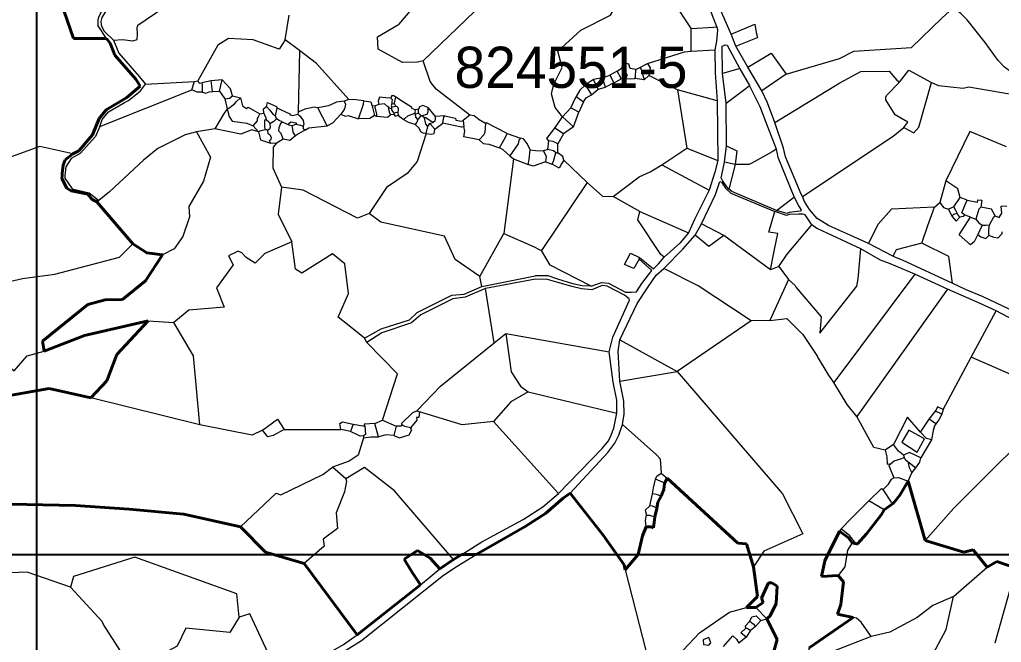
# Model space of a CAD drawing. Header units: metres. Extents: x 548568 to 557107, y 1817749 to 1829427.
# Drawn here: x 551983 to 552936, y 1821915 to 1822519 of the extents above; entities that cross this region are included whole.
import ezdxf
from ezdxf.enums import TextEntityAlignment as Align

# ---------------------------------------------------------------- set-up
doc = ezdxf.new("R2010")
doc.units = ezdxf.units.M
doc.header["$LTSCALE"] = 28
doc.linetypes.add('LONG_DASHED', pattern=[7.5, 6, -1.5])
for name, color, linetype, lineweight in [('10', 7, 'Continuous', 13), ('23', 7, 'Continuous', 13), ('31', 7, 'Continuous', 13), ('34', 7, 'LONG_DASHED', 40), ('54', 7, 'Continuous', 25)]:
    doc.layers.add(name, color=color, linetype=linetype, lineweight=lineweight)
doc.layers.add('55', color=7, linetype='Continuous')

msp = doc.modelspace()

# ---------------------------------------------------------------- linework, layer by layer
at = {"layer": '10'}
for p, q in [((552369.26, 1822535.99), (552350.95, 1822514.3)), ((552616.55, 1822537.72), (552634.81, 1822510.15)), ((552240.7, 1822499.4), (552244.74, 1822523.37)), ((552634.74, 1822488.44), (552634.81, 1822510.15)), ((552673.72, 1822504.93), (552696.63, 1822514.61)), ((552696.63, 1822514.61), (552697.94, 1822506.46)), ((552254.85, 1822489), (552240.7, 1822499.4)), ((552678.31, 1822493.21), (552699.35, 1822501.6)), ((552697.94, 1822506.46), (552699.35, 1822501.6)), ((552254.85, 1822489), (552253.52, 1822429.04)), ((552563.17, 1822468.95), (552567.25, 1822471.7)), ((552581.12, 1822470.57), (552584.99, 1822472.47)), ((552584.99, 1822472.47), (552592.32, 1822476.25)), ((552179.77, 1822460.56), (552169.09, 1822459.67)), ((552177.02, 1822449.37), (552179.77, 1822460.56)), ((552540.06, 1822460.85), (552532.25, 1822455.56)), ((552548.87, 1822462.51), (552540.06, 1822460.85)), ((552544.48, 1822451.6), (552540.06, 1822460.85)), ((552548.87, 1822462.51), (552556, 1822464.99)), ((552551.63, 1822453.44), (552548.87, 1822462.51)), ((552563.17, 1822468.95), (552556, 1822464.99)), ((552559.69, 1822457.76), (552566.58, 1822461.31)), ((552726.99, 1822465.93), (552703.49, 1822449.76)), ((552060.92, 1822415.39), (552150.24, 1822450.86)), ((552105.36, 1822456.3), (552152.73, 1822458.99)), ((552150.24, 1822450.86), (552152.73, 1822458.99)), ((552152.73, 1822458.99), (552156.07, 1822459.52)), ((552169.09, 1822459.67), (552159.92, 1822457.55)), ((552170.32, 1822449.3), (552169.09, 1822459.67)), ((552538.01, 1822446.07), (552544.48, 1822451.6)), ((552544.48, 1822451.6), (552551.63, 1822453.44)), ((552621.48, 1822450.75), (552630.63, 1822394.17)), ((552170.32, 1822449.3), (552177.02, 1822449.37)), ((552177.02, 1822449.37), (552182.22, 1822441.96)), ((552182.22, 1822441.96), (552184.71, 1822432.49)), ((552302.6, 1822441.54), (552298.05, 1822439.71)), ((552518.09, 1822433.46), (552523.14, 1822444.34)), ((552523.14, 1822444.34), (552530.49, 1822439.18)), ((552231.32, 1822425.52), (552233.01, 1822433.27)), ((552281.44, 1822415.84), (552272.5, 1822433.37)), ((552328.23, 1822435.29), (552325.32, 1822435.07)), ((552325.32, 1822435.07), (552327.67, 1822425.97)), ((552331.77, 1822436.59), (552328.23, 1822435.29)), ((552344.21, 1822432.45), (552344.39, 1822434.14)), ((552366.77, 1822431.7), (552370.47, 1822432.32)), ((552379.34, 1822433.55), (552386.56, 1822425.03)), ((552518.09, 1822433.46), (552509.83, 1822424.72)), ((552525.86, 1822429.21), (552518.09, 1822433.46)), ((552530.49, 1822439.18), (552525.86, 1822429.21)), ((552216.09, 1822427.66), (552220.18, 1822428.14)), ((552232.5, 1822422.68), (552231.32, 1822425.52)), ((552253.52, 1822429.04), (552253.02, 1822427.26)), ((552327.67, 1822425.97), (552329.45, 1822425.13)), ((552346.19, 1822426.9), (552343, 1822426.68)), ((552346.55, 1822428.33), (552346.19, 1822426.9)), ((552350.86, 1822426.22), (552350.63, 1822428.41)), ((552367.34, 1822427.16), (552366.59, 1822428.33)), ((552367.34, 1822427.16), (552370.09, 1822428.4)), ((552373.59, 1822425.5), (552372.6, 1822426.02)), ((552376.01, 1822423.7), (552373.59, 1822425.5)), ((552395.93, 1822425.72), (552386.56, 1822425.03)), ((552502.55, 1822413.51), (552509.83, 1822424.72)), ((552520.63, 1822415.04), (552525.86, 1822429.21)), ((552172.63, 1822413.11), (552154.64, 1822410.05)), ((552214.83, 1822409.99), (552209.74, 1822415.74)), ((552244.53, 1822416.8), (552247.5, 1822415.83)), ((552251.41, 1822417.42), (552247.5, 1822415.83)), ((552377.73, 1822408.55), (552379.16, 1822415.11)), ((552381.37, 1822418.04), (552386.14, 1822412.7)), ((552386.14, 1822412.7), (552393.85, 1822418.37)), ((552239.05, 1822403.09), (552232.26, 1822398.85)), ((552456.22, 1822408.43), (552469.36, 1822403.95)), ((552510.92, 1822408.27), (552505.59, 1822398.3)), ((552232.26, 1822398.85), (552226.45, 1822398.91)), ((552495.65, 1822393.03), (552491.66, 1822391.58)), ((552495.65, 1822393.03), (552496.77, 1822401.37)), ((552505.46, 1822389.8), (552505.59, 1822398.3)), ((552462.3, 1822383.99), (552453.15, 1822311.49)), ((552458.82, 1822386.87), (552462.3, 1822383.99)), ((552462.3, 1822383.99), (552476.79, 1822378.35)), ((552503.5, 1822389.77), (552505.46, 1822389.8)), ((552493.54, 1822381.05), (552499.98, 1822378.83)), ((552511.39, 1822382.56), (552508.99, 1822378.97)), ((552511.39, 1822382.56), (552533.82, 1822360.91)), ((552677.51, 1822378.31), (552667.19, 1822380.78)), ((552677.51, 1822378.31), (552671.38, 1822354.43)), ((552533.82, 1822360.91), (552489.66, 1822294.82)), ((552881.85, 1822362.41), (552876.19, 1822341.64)), ((552584.99, 1822332.82), (552559.03, 1822347.2)), ((552889.79, 1822337.42), (552895.88, 1822346.35)), ((552902.54, 1822343.85), (552895.88, 1822346.35)), ((552870.83, 1822337.04), (552876.19, 1822341.64)), ((552889.79, 1822337.42), (552884.67, 1822334.97)), ((552584.99, 1822332.82), (552632.15, 1822312.15)), ((552884.67, 1822334.97), (552887.68, 1822328.37)), ((552905.9, 1822327.16), (552911.02, 1822325.32)), ((552666.61, 1822309.59), (552644.85, 1822320.93)), ((552917.32, 1822319.45), (552912.97, 1822310.38)), ((552429.85, 1822269.64), (552453.15, 1822311.49)), ((552711.98, 1822276.15), (552666.61, 1822309.59)), ((552719.96, 1822279.34), (552711.98, 1822276.15)), ((552719.96, 1822279.34), (552729.26, 1822266.74)), ((552431.74, 1822259.93), (552429.85, 1822269.64)), ((552851.8, 1822271.92), (552773.25, 1822166.73)), ((552729.26, 1822266.74), (552711.18, 1822226.88)), ((552888.46, 1822263.14), (552888.15, 1822265.37)), ((552443.71, 1822205.25), (552435.16, 1822257.98)), ((552883.61, 1822257.58), (552795.62, 1822133.76)), ((552906.68, 1822191.44), (552930.72, 1822236.25)), ((552107.73, 1822226.86), (552132.68, 1822225.05)), ((552443.71, 1822205.25), (552454.94, 1822214.32)), ((552454.94, 1822214.32), (552555.31, 1822196.63)), ((552565.55, 1822208.43), (552621.13, 1822177.66)), ((552767.92, 1822175.04), (552757.29, 1822192.13)), ((552879.47, 1822140.73), (552906.68, 1822191.44)), ((552978.67, 1822159.93), (552906.68, 1822191.44)), ((552565.51, 1822168.02), (552621.13, 1822177.66)), ((552773.25, 1822166.73), (552767.92, 1822175.04)), ((552786.3, 1822145.48), (552773.25, 1822166.73)), ((552476.56, 1822157.84), (552562.58, 1822137.28)), ((552157.97, 1822125.81), (552052.32, 1822151.88)), ((552795.62, 1822133.76), (552786.3, 1822145.48)), ((552368.77, 1822139.45), (552371.28, 1822138.44)), ((552877.98, 1822136.18), (552871.92, 1822139.17)), ((552879.47, 1822140.73), (552877.98, 1822136.18)), ((552306.71, 1822126.38), (552304.2, 1822119.28)), ((552327.85, 1822127.17), (552335.39, 1822130.3)), ((552331.26, 1822114.02), (552327.85, 1822127.17)), ((552335.39, 1822130.3), (552348.41, 1822124.66)), ((552506.08, 1822059.31), (552442.92, 1822128.94)), ((552872.36, 1822126.83), (552865.83, 1822131.24)), ((552240.01, 1822121.2), (552294.8, 1822121.23)), ((552348.41, 1822124.66), (552346.39, 1822115.43)), ((552316.91, 1822115.07), (552316.71, 1822113.05)), ((552868.22, 1822111.21), (552857.58, 1822093.76)), ((552831.14, 1822106.73), (552823.15, 1822101.35)), ((552841.04, 1822096.46), (552841.68, 1822093.96)), ((552845.24, 1822090.17), (552852.73, 1822084.13)), ((552299.72, 1822073.48), (552286.64, 1822084.6)), ((552605.73, 1822078.9), (552611.71, 1822074.14)), ((552845.53, 1822071.11), (552848.97, 1822079.16)), ((552848.97, 1822079.16), (552852.73, 1822084.13)), ((552611.71, 1822074.14), (552609.06, 1822068.81)), ((552862.08, 1822013.7), (552845.53, 1822071.11)), ((552862.08, 1822013.7), (552845.53, 1822071.11)), ((552517.45, 1822059.66), (552549.59, 1822018.92)), ((552517.45, 1822059.66), (552549.59, 1822018.92)), ((552594.87, 1822047.38), (552597.41, 1822058.76)), ((552822.09, 1822043.35), (552807.1, 1822051.95)), ((552599.59, 1822036.68), (552601.57, 1822044.68)), ((552831.04, 1822049.82), (552822.09, 1822043.35)), ((552831.04, 1822049.82), (552822.09, 1822043.35)), ((552780.36, 1822024.97), (552778.84, 1822022.73)), ((552791.23, 1822011.19), (552794.96, 1822010.42)), ((552791.23, 1822011.19), (552794.96, 1822010.42)), ((552259.18, 1821991.3), (552310.74, 1821922.21)), ((552570.94, 1821985.1), (552595.37, 1821889.17)), ((552889.45, 1821959.12), (552922.18, 1821987.75)), ((552929.78, 1821914.31), (552950.1, 1821986.68)), ((552777.6, 1821979.64), (552782.72, 1821973.4)), ((552777.6, 1821979.64), (552782.72, 1821973.4)), ((552688.54, 1821948.63), (552697.58, 1821948.74)), ((552688.54, 1821948.63), (552697.58, 1821948.74)), ((552697.58, 1821948.74), (552708.4, 1821937.55)), ((552702.42, 1821936.08), (552697.23, 1821930.19)), ((552702.42, 1821936.08), (552708.4, 1821937.55)), ((552776.93, 1821941.98), (552792.19, 1821938.8)), ((552776.93, 1821941.98), (552792.19, 1821938.8)), ((552692.52, 1821926.28), (552688.13, 1821919.83)), ((552697.23, 1821930.19), (552692.52, 1821926.28)), ((552688.13, 1821919.83), (552681.07, 1821913.86))]:
    msp.add_line(p, q, dxfattribs=at)
for points in [[(552529.64, 1822564.44), (552429.56, 1822533.64), (552424.89, 1822527.04), (552374.61, 1822478.92)], [(552067.44, 1822500.69), (552044.41, 1822500.5), (552035.54, 1822500.68), (552023.24, 1822536.08)], [(552067.44, 1822500.69), (552044.41, 1822500.5), (552035.54, 1822500.68), (552023.24, 1822536.08)], [(552074.34, 1822499.09), (552082.86, 1822499.65), (552093, 1822498.45), (552097.18, 1822499.78), (552097.67, 1822504.83), (552097.1, 1822510.56), (552097.87, 1822513.61), (552122.94, 1822530.74), (552131.27, 1822540.77)], [(552509.83, 1822424.72), (552502.92, 1822433.74), (552499.45, 1822447.02), (552501.59, 1822456.26), (552509.76, 1822472.61), (552505.54, 1822488.48), (552527.73, 1822508.72), (552556.55, 1822523.34), (552560.98, 1822531.11), (552571.69, 1822537.32), (552589.17, 1822540.75), (552616.55, 1822537.72)], [(552726.99, 1822465.93), (552778.87, 1822481.1), (552792.67, 1822488.48), (552848.55, 1822491.84), (552878.08, 1822520.21), (552889.15, 1822530.31)], [(552978.88, 1822446.71), (552965.96, 1822456.41), (552951.3, 1822463.74), (552939.02, 1822472.94), (552932.72, 1822479.25), (552920.11, 1822496.59), (552902.78, 1822518.67), (552896.47, 1822524.98), (552889.15, 1822530.31)], [(552354.61, 1822477.43), (552331.07, 1822490.39), (552330.32, 1822502.09), (552350.95, 1822514.3)], [(552659.81, 1822511.46), (552656.64, 1822511.29), (552634.81, 1822510.15)], [(552240.7, 1822499.4), (552235.03, 1822490.25), (552209.68, 1822499.18), (552185.8, 1822500.58), (552175.41, 1822494.03), (552156.07, 1822459.52)], [(552302.6, 1822441.54), (552271.23, 1822476.5), (552254.85, 1822489)], [(552592.32, 1822476.25), (552628.23, 1822487.74), (552634.74, 1822488.44), (552657.66, 1822489.48)], [(552374.61, 1822478.92), (552369.29, 1822477.71), (552354.61, 1822477.43)], [(552420.03, 1822426.09), (552387.32, 1822451.38), (552381.62, 1822458.86), (552374.61, 1822478.92)], [(552689.9, 1822472.72), (552712.63, 1822486.53), (552726.99, 1822465.93)], [(552567.25, 1822471.7), (552570.45, 1822469.63), (552572.38, 1822465.49), (552572.13, 1822463.18), (552571.28, 1822461.81), (552566.58, 1822461.31)], [(552581.12, 1822470.57), (552575.75, 1822471.51), (552574.31, 1822475.72), (552569.53, 1822476.88), (552567.25, 1822471.7)], [(552580.32, 1822461.78), (552580.89, 1822463.32), (552581.12, 1822470.57)], [(552584.99, 1822472.47), (552586.31, 1822470.75), (552589.1, 1822460.49)], [(552592.32, 1822476.25), (552594.91, 1822472.03), (552593.79, 1822464.81)], [(552682.09, 1822471.31), (552680.1, 1822470.77), (552665.13, 1822466.68)], [(552837.13, 1822458.2), (552846.08, 1822469.94), (552867.94, 1822457.93)], [(552189.86, 1822444.91), (552187.9, 1822451.9), (552179.77, 1822460.56)], [(552556, 1822464.99), (552559.69, 1822457.76), (552551.63, 1822453.44)], [(552566.58, 1822461.31), (552566.56, 1822462.31), (552563.17, 1822468.95)], [(552571.28, 1822461.81), (552576.07, 1822461.51), (552580.32, 1822461.78)], [(552593.79, 1822464.81), (552589.1, 1822460.49), (552580.32, 1822461.78)], [(552660.19, 1822440.26), (552621.48, 1822450.75), (552593.79, 1822464.81)], [(552716.05, 1822419.06), (552778.97, 1822457.67), (552799.61, 1822468.44), (552827.05, 1822469.03), (552834.36, 1822460.31), (552837.13, 1822458.2)], [(552160.41, 1822448.53), (552155.57, 1822448.41), (552150.24, 1822450.86)], [(552156.07, 1822459.52), (552157.43, 1822457.25), (552159.92, 1822457.55)], [(552159.92, 1822457.55), (552160.26, 1822455.82), (552160.41, 1822448.53)], [(552532.25, 1822455.56), (552526.87, 1822450.34), (552523.14, 1822444.34)], [(552538.01, 1822446.07), (552537.62, 1822447.43), (552532.25, 1822455.56)], [(552668.92, 1822437.73), (552688.12, 1822452.55), (552691.32, 1822455.02)], [(552841.32, 1822414.19), (552844.99, 1822419.47), (552832.83, 1822426.69), (552823.88, 1822441.22), (552823.63, 1822443.86), (552824.55, 1822445.29), (552837.13, 1822458.2)], [(552841.32, 1822414.19), (552851.04, 1822409.12), (552855.79, 1822414.54), (552867.94, 1822457.93)], [(552867.94, 1822457.93), (552874.9, 1822455), (552898.92, 1822452.32), (552904.27, 1822453.64), (552943.63, 1822446.95)], [(552160.41, 1822448.53), (552163.77, 1822447.64), (552167.03, 1822448.9), (552170.32, 1822449.3)], [(552182.22, 1822441.96), (552186.75, 1822442.73), (552189.86, 1822444.91), (552197.62, 1822442.97)], [(552184.71, 1822432.49), (552186.29, 1822433.13), (552191.79, 1822437.36), (552193.5, 1822439.46), (552197.62, 1822442.97)], [(552197.62, 1822442.97), (552199.31, 1822435.19), (552203.47, 1822432.63), (552205.06, 1822433.89), (552216.09, 1822427.66)], [(552317.11, 1822440.06), (552309.29, 1822441.13), (552302.6, 1822441.54)], [(552343.47, 1822442.8), (552338.41, 1822443.11), (552332.25, 1822443.71), (552331.05, 1822439.82), (552331.77, 1822436.59)], [(552344.86, 1822445.27), (552344.16, 1822444.81), (552343.47, 1822442.8)], [(552343.47, 1822442.8), (552344.63, 1822441.54), (552344.39, 1822438.87), (552344.38, 1822437.67)], [(552344.86, 1822445.27), (552346.23, 1822445.32), (552348.22, 1822444.07)], [(552346.82, 1822437.45), (552346.98, 1822438.03), (552348.22, 1822444.07)], [(552348.22, 1822444.07), (552355.71, 1822439.16), (552363.5, 1822434.47), (552363.5, 1822433.09), (552366.77, 1822431.7)], [(552530.49, 1822439.18), (552533.09, 1822443.12), (552538.01, 1822446.07)], [(552184.71, 1822432.49), (552180.93, 1822427.13), (552172.63, 1822413.11)], [(552184.71, 1822432.49), (552186.64, 1822424.88), (552189.5, 1822420.4), (552203.65, 1822418.54), (552209.74, 1822415.74)], [(552220.18, 1822428.14), (552219.82, 1822432.41), (552222.6, 1822434.67)], [(552222.6, 1822434.67), (552223.79, 1822438.52), (552232.49, 1822434.54), (552233.01, 1822433.27)], [(552222.6, 1822434.67), (552225.57, 1822431.56), (552229.12, 1822426.74), (552231.32, 1822425.52)], [(552233.01, 1822433.27), (552236.95, 1822431.41), (552245.29, 1822427.65), (552245.75, 1822426.68), (552248.07, 1822426.06), (552253.02, 1822427.26)], [(552272.5, 1822433.37), (552268.88, 1822434.03), (552259.9, 1822431.92), (552253.52, 1822429.04)], [(552298.05, 1822439.71), (552290.64, 1822438.78), (552282.8, 1822435.17), (552272.5, 1822433.37)], [(552298.05, 1822439.71), (552299.37, 1822436.87), (552298.45, 1822432.32), (552296.71, 1822429.65), (552294.96, 1822427.1)], [(552312.05, 1822422.78), (552316.83, 1822436.88), (552317.11, 1822440.06)], [(552317.11, 1822440.06), (552324.09, 1822439.15), (552325.32, 1822435.07)], [(552328.23, 1822435.29), (552327.94, 1822434.15), (552329.59, 1822427.07), (552329.45, 1822425.13)], [(552341.55, 1822433.66), (552340.21, 1822434.57), (552337.18, 1822437.31), (552331.77, 1822436.59)], [(552343, 1822426.68), (552342.28, 1822428.05), (552341.51, 1822431.63), (552341.55, 1822433.66), (552344.21, 1822432.45)], [(552344.38, 1822437.67), (552343.75, 1822435.27), (552344.39, 1822434.14)], [(552346.55, 1822428.33), (552345.79, 1822429.47), (552344.46, 1822431.37), (552344.21, 1822432.45)], [(552344.38, 1822437.67), (552345.6, 1822437.35), (552346.82, 1822437.45)], [(552344.39, 1822434.14), (552345.08, 1822434.44), (552348.22, 1822435.06)], [(552348.22, 1822435.06), (552347.54, 1822436.2), (552346.82, 1822437.45)], [(552350.63, 1822428.41), (552350.97, 1822432.09), (552350.02, 1822434.03), (552348.22, 1822435.06)], [(552366.59, 1822428.33), (552367.24, 1822430.1), (552366.77, 1822431.7)], [(552370.09, 1822428.4), (552370.37, 1822430.97), (552370.47, 1822432.32)], [(552379.34, 1822433.55), (552374.37, 1822435.71), (552371.15, 1822434.45), (552370.47, 1822432.32)], [(552379.34, 1822433.55), (552379.21, 1822429.39), (552378.21, 1822427.04), (552373.59, 1822425.5)], [(552209.74, 1822415.74), (552214.1, 1822420.73), (552213.88, 1822422.56), (552215.43, 1822425.45), (552216.09, 1822427.66)], [(552220.18, 1822428.14), (552220.73, 1822426.56), (552221.98, 1822423.61), (552222.53, 1822422.02)], [(552222.53, 1822422.02), (552220.93, 1822421.43), (552220.72, 1822414.61), (552221.53, 1822412.14)], [(552222.53, 1822422.02), (552225.14, 1822419.72), (552226.07, 1822417.7)], [(552232.5, 1822422.68), (552229.82, 1822420.19), (552226.07, 1822417.7)], [(552237.87, 1822419.77), (552235.05, 1822421.13), (552232.5, 1822422.68)], [(552253.02, 1822427.26), (552255.35, 1822425.36), (552258.18, 1822421.04), (552259.07, 1822417.45), (552258.34, 1822415.62)], [(552281.44, 1822415.84), (552287.11, 1822418.66), (552294.96, 1822427.1)], [(552294.96, 1822427.1), (552298.99, 1822425.23), (552302.11, 1822426), (552312.05, 1822422.78)], [(552327.67, 1822425.97), (552323.11, 1822422.97), (552312.05, 1822422.78)], [(552329.45, 1822425.13), (552340.01, 1822424.28), (552343, 1822426.68)], [(552346.19, 1822426.9), (552347.73, 1822425.36), (552350.86, 1822426.22)], [(552350.63, 1822428.41), (552348.99, 1822428.74), (552346.55, 1822428.33)], [(552356.08, 1822421.72), (552352.5, 1822424.26), (552350.86, 1822426.22)], [(552356.08, 1822421.72), (552357.07, 1822423.16), (552359.92, 1822425.69), (552366.59, 1822428.33)], [(552366.94, 1822417.09), (552360.46, 1822419.28), (552356.08, 1822421.72)], [(552369.67, 1822421.91), (552368.49, 1822419.56), (552366.94, 1822417.09)], [(552369.67, 1822421.91), (552367.75, 1822424.15), (552367.34, 1822427.16)], [(552372.6, 1822426.02), (552370.28, 1822422.84), (552369.67, 1822421.91)], [(552372.6, 1822426.02), (552370.84, 1822427.49), (552370.09, 1822428.4)], [(552379.16, 1822415.11), (552377.2, 1822417.57), (552376.01, 1822423.7)], [(552384.66, 1822419.43), (552382.64, 1822420.21), (552377.24, 1822423.67), (552376.01, 1822423.7)], [(552386.56, 1822425.03), (552386.26, 1822423.43), (552386.47, 1822422.34), (552386.24, 1822420.5), (552384.66, 1822419.43)], [(552393.85, 1822418.37), (552394.51, 1822422.55), (552394.69, 1822424.37), (552395.93, 1822425.72)], [(552395.93, 1822425.72), (552406.03, 1822423.25), (552406.36, 1822421.45), (552411.8, 1822420.55), (552413.53, 1822420.99)], [(552420.03, 1822426.09), (552413.53, 1822420.99), (552414.1, 1822415.25)], [(552435.14, 1822418.15), (552429.1, 1822421.71), (552424.19, 1822425.45), (552420.03, 1822426.09)], [(552509.83, 1822424.72), (552520.63, 1822415.04), (552510.92, 1822408.27), (552502.55, 1822413.51)], [(552214.83, 1822409.99), (552208.55, 1822411.85), (552197.86, 1822407.81), (552172.63, 1822413.11)], [(552221.53, 1822412.14), (552220.17, 1822411.72), (552216.1, 1822410.7), (552214.83, 1822409.99)], [(552224.07, 1822411.8), (552222.89, 1822411.92), (552221.53, 1822412.14)], [(552226.07, 1822417.7), (552226.33, 1822414.62), (552225.62, 1822412.78), (552224.07, 1822411.8)], [(552239.05, 1822403.09), (552237.02, 1822408.49), (552234.81, 1822410.81), (552234.88, 1822414.37), (552236.4, 1822417.6), (552237.87, 1822419.77), (552244.53, 1822416.8)], [(552244.53, 1822416.8), (552244.52, 1822418.08), (552246.31, 1822419.83), (552251.35, 1822418.73), (552251.41, 1822417.42)], [(552250.77, 1822406.17), (552248.55, 1822409.9), (552247.91, 1822414.53), (552247.5, 1822415.83)], [(552251.41, 1822417.42), (552255.84, 1822416.42), (552258.34, 1822415.62)], [(552258.34, 1822415.62), (552258.17, 1822413.01), (552260.48, 1822411.89)], [(552260.48, 1822411.89), (552263.77, 1822413.97), (552281.44, 1822415.84)], [(552377.73, 1822408.55), (552374.74, 1822408.89), (552372.4, 1822410.13), (552370.83, 1822413.5), (552366.94, 1822417.09)], [(552377.73, 1822408.55), (552382.66, 1822407.93), (552385.3, 1822408.47), (552385.9, 1822409.98), (552386.14, 1822412.7)], [(552379.16, 1822415.11), (552381.37, 1822418.04), (552384.66, 1822419.43)], [(552414.1, 1822415.25), (552411.96, 1822414.61), (552399.57, 1822417.23), (552393.85, 1822418.37)], [(552428.96, 1822402.29), (552414.12, 1822405.17), (552415.08, 1822410.68), (552414.1, 1822415.25)], [(552435.14, 1822418.15), (552434.69, 1822409.67), (552433.55, 1822407.13), (552428.96, 1822402.29)], [(552456.22, 1822408.43), (552436.22, 1822418.75), (552435.14, 1822418.15)], [(552496.77, 1822401.37), (552494.69, 1822403.5), (552502.55, 1822413.51)], [(552742.76, 1822347.39), (552830.77, 1822405.81), (552841.32, 1822414.19)], [(552154.64, 1822410.05), (552143.69, 1822407.13), (552117.2, 1822393.96), (552103.23, 1822382.64), (552070.45, 1822351.7), (552060.02, 1822343.55)], [(552154.64, 1822410.05), (552168.4, 1822385.6), (552161.74, 1822362.09), (552147.44, 1822337.59), (552147.9, 1822327.49), (552141.62, 1822308.37), (552133.01, 1822296.71), (552121.73, 1822290.85)], [(552214.83, 1822409.99), (552216.87, 1822402.28), (552226.45, 1822398.91)], [(552226.45, 1822398.91), (552225.79, 1822401.82), (552227.31, 1822403.08), (552227.45, 1822404.5), (552226.32, 1822406.75), (552224.36, 1822408), (552224.07, 1822411.8)], [(552250.77, 1822406.17), (552245.39, 1822401.61), (552239.05, 1822403.09)], [(552260.48, 1822411.89), (552253.82, 1822408.28), (552250.77, 1822406.17)], [(552377.73, 1822408.55), (552368.95, 1822381.41), (552359.21, 1822369.54), (552339.05, 1822356.19), (552322.46, 1822330.76)], [(552448.94, 1822394.55), (552450.22, 1822396.72), (552454.69, 1822404.78), (552456.22, 1822408.43)], [(552469.36, 1822403.95), (552467.63, 1822402.02), (552467.07, 1822398.28), (552458.82, 1822386.87)], [(552478.46, 1822392.75), (552475.73, 1822398.78), (552472.19, 1822403.18), (552469.36, 1822403.95)], [(552940.78, 1822395.62), (552905.25, 1822410.28), (552881.85, 1822362.41)], [(552034.62, 1822388.82), (552002.76, 1822395.73), (551959.4, 1822380.4), (551934.65, 1822373.48), (551886.77, 1822332.26), (551851.97, 1822314.91)], [(552232.26, 1822398.85), (552229.34, 1822395.2), (552228.92, 1822375.17), (552237.22, 1822356.33)], [(552428.96, 1822402.29), (552433.12, 1822398.64), (552438.44, 1822398.19), (552448.94, 1822394.55)], [(552458.82, 1822386.87), (552452.32, 1822392.53), (552448.94, 1822394.55)], [(552503.5, 1822389.77), (552501.16, 1822391.52), (552495.65, 1822393.03)], [(552505.59, 1822398.3), (552500.81, 1822400.8), (552496.77, 1822401.37)], [(552606.24, 1822378.17), (552630.63, 1822394.17), (552660.76, 1822382.19)], [(552669.13, 1822396.61), (552679.13, 1822391.64), (552677.51, 1822378.31)], [(552717.76, 1822393.27), (552717.09, 1822392.89), (552713.43, 1822390.82)], [(552476.79, 1822378.35), (552477.48, 1822383.37), (552478.46, 1822392.75)], [(552478.46, 1822392.75), (552483.68, 1822392.06), (552491.66, 1822391.58)], [(552491.66, 1822391.58), (552494.13, 1822386.27), (552493.54, 1822381.05)], [(552499.98, 1822378.83), (552501.27, 1822381.77), (552503.5, 1822389.77)], [(552511.39, 1822382.56), (552510.44, 1822386.1), (552505.46, 1822389.8)], [(552713.43, 1822390.82), (552692.96, 1822379.23), (552690.81, 1822378.5), (552677.51, 1822378.31)], [(552493.54, 1822381.05), (552481.59, 1822376.9), (552476.79, 1822378.35)], [(552508.99, 1822378.97), (552506.64, 1822374.79), (552499.98, 1822378.83)], [(552559.03, 1822347.2), (552584.52, 1822366.37), (552594.99, 1822371.25), (552606.24, 1822378.17), (552652.2, 1822353.63)], [(552237.22, 1822356.33), (552233.98, 1822330.16), (552247.37, 1822303.26)], [(552322.46, 1822330.76), (552310.93, 1822326.37), (552258.32, 1822353.37), (552237.22, 1822356.33)], [(552533.82, 1822360.91), (552548.86, 1822347.65), (552559.03, 1822347.2)], [(552895.88, 1822346.35), (552893.63, 1822354.86), (552881.85, 1822362.41)], [(552717.73, 1822333.89), (552732.55, 1822345.16), (552734.82, 1822346.88)], [(552058.22, 1822342.14), (552082.21, 1822313.15), (552092.85, 1822301.36)], [(552058.22, 1822342.14), (552082.21, 1822313.15), (552092.85, 1822301.36)], [(552870.83, 1822337.04), (552829.4, 1822335.03), (552816.47, 1822320.33), (552807.63, 1822303.26), (552806.92, 1822301.89)], [(552858.61, 1822302.06), (552864.62, 1822319.14), (552870.83, 1822337.04)], [(552876.19, 1822341.64), (552879.69, 1822336.82), (552884.67, 1822334.97)], [(552892.91, 1822331.29), (552891.73, 1822333.85), (552889.79, 1822337.42)], [(552900.11, 1822329.49), (552897.48, 1822331.58), (552901.91, 1822342.61), (552902.54, 1822343.85)], [(552902.54, 1822343.85), (552912.63, 1822341.72), (552913.15, 1822344.06), (552916.85, 1822343.75), (552915.91, 1822336.85)], [(552915.91, 1822336.85), (552914.03, 1822334.95), (552911.02, 1822325.32)], [(552929.89, 1822328.6), (552926.18, 1822335.18), (552915.91, 1822336.85)], [(552929.89, 1822328.6), (552933.82, 1822326.93), (552936.28, 1822331.24), (552935.75, 1822337.96), (552941.27, 1822338.36)], [(552429.85, 1822269.64), (552405.69, 1822286.23), (552395.45, 1822308.74), (552333.68, 1822322.47), (552322.46, 1822330.76)], [(552608.79, 1822288.51), (552605.49, 1822291.12), (552583.14, 1822324.82), (552584.99, 1822332.82)], [(552711.98, 1822276.15), (552715.36, 1822294.3), (552718.89, 1822311.44), (552710.22, 1822312.59), (552716.09, 1822332.65)], [(552887.68, 1822328.37), (552889.89, 1822330.2), (552892.91, 1822331.29)], [(552887.68, 1822328.37), (552892.11, 1822323.4), (552895.46, 1822327.39)], [(552895.46, 1822327.39), (552893.79, 1822330.01), (552892.91, 1822331.29)], [(552912.97, 1822310.38), (552909.45, 1822303.2), (552905.8, 1822300.49), (552895.03, 1822310.15), (552905.9, 1822327.16)], [(552900.11, 1822329.49), (552898.81, 1822327.86), (552895.46, 1822327.39)], [(552905.9, 1822327.16), (552903.25, 1822328.13), (552900.11, 1822329.49)], [(552924.38, 1822319.92), (552928.42, 1822327.56), (552929.89, 1822328.6)], [(552719.96, 1822279.34), (552728.03, 1822291.27), (552750.43, 1822317.81), (552752.1, 1822319.78)], [(552911.02, 1822325.32), (552914.1, 1822321.8), (552917.32, 1822319.45)], [(552917.32, 1822319.45), (552920.75, 1822319.62), (552924.38, 1822319.92)], [(552923.63, 1822309.37), (552923.76, 1822314.85), (552924.38, 1822319.92)], [(552453.15, 1822311.49), (552482.48, 1822298.61), (552487.3, 1822296.05), (552489.66, 1822294.82)], [(552666.61, 1822309.59), (552652.08, 1822298.79), (552638.65, 1822309.7)], [(552912.97, 1822310.38), (552916.02, 1822308.24), (552920.72, 1822306.45), (552923.63, 1822309.37)], [(552936.2, 1822312.98), (552936.31, 1822310.96), (552932.6, 1822307.01), (552928.97, 1822307.45), (552923.63, 1822309.37)], [(551877.56, 1822250.33), (551926.35, 1822254.34), (551986.08, 1822267.93), (552017.17, 1822271.88), (552080.07, 1822288.36), (552092.85, 1822301.36)], [(552121.73, 1822290.85), (552106.64, 1822292.58), (552092.85, 1822301.36)], [(552121.73, 1822290.85), (552106.64, 1822292.58), (552092.85, 1822301.36)], [(552247.37, 1822303.26), (552221.13, 1822292.07), (552211.62, 1822282.52), (552203.14, 1822288.23), (552198.72, 1822292.72), (552195.14, 1822294.36), (552185.95, 1822289.81), (552190.51, 1822281.06), (552174.27, 1822258.59), (552181.71, 1822239.81), (552147.28, 1822237.13), (552132.68, 1822225.05)], [(552256.86, 1822272.81), (552250.88, 1822276.97), (552247.37, 1822303.26)], [(552858.61, 1822302.06), (552833.71, 1822295.6), (552831.75, 1822291.78), (552830.57, 1822289.49)], [(552888.15, 1822265.37), (552884.82, 1822289.2), (552858.61, 1822302.06)], [(552121.73, 1822290.85), (552105.3, 1822265.37), (552083.08, 1822247.29), (552066.11, 1822247.24), (552049.43, 1822242.58), (552005.29, 1822206.96), (552006.92, 1822197.16)], [(552121.73, 1822290.85), (552105.3, 1822265.37), (552083.08, 1822247.29), (552066.11, 1822247.24), (552049.43, 1822242.58), (552005.29, 1822206.96), (552006.92, 1822197.16)], [(552317.67, 1822209.92), (552303, 1822221.9), (552292.3, 1822230.39), (552302.4, 1822253.35), (552298.88, 1822282.08), (552286.82, 1822291.78), (552256.86, 1822272.81)], [(552537.77, 1822260.36), (552497.91, 1822280.61), (552489.66, 1822294.82)], [(552584.22, 1822286.61), (552579.23, 1822277.55), (552570.21, 1822281.21), (552575.95, 1822292.27), (552584.79, 1822288.25)], [(552729.26, 1822266.74), (552735.9, 1822261.01), (552736.85, 1822258.91), (552761.11, 1822230.73), (552759.76, 1822214.76), (552795.63, 1822260.44), (552796.8, 1822267.31), (552799.45, 1822296.48)], [(552693.18, 1822226.78), (552641.67, 1822260.74), (552608.21, 1822277.63)], [(551877.56, 1822250.33), (551887.08, 1822208.95), (551897.01, 1822197.02), (551966.52, 1822208.9), (551967.81, 1822186.5), (551977.96, 1822178.11), (551990.61, 1822192.9), (552006.92, 1822197.16)], [(552006.92, 1822197.16), (552046.24, 1822212.43), (552107.73, 1822226.86)], [(552006.92, 1822197.16), (552046.24, 1822212.43), (552107.73, 1822226.86)], [(552107.73, 1822226.86), (552077.52, 1822193.92), (552067.78, 1822168.41), (552052.32, 1822151.88)], [(552107.73, 1822226.86), (552077.52, 1822193.92), (552067.78, 1822168.41), (552052.32, 1822151.88)], [(552157.97, 1822125.81), (552151.83, 1822192.76), (552132.68, 1822225.05)], [(552711.18, 1822226.88), (552693.18, 1822226.78), (552621.13, 1822177.66)], [(552711.18, 1822226.88), (552727.52, 1822228.94), (552743.34, 1822213.36), (552757.29, 1822192.13)], [(552454.94, 1822214.32), (552460.02, 1822177.33), (552469.3, 1822163.34), (552476.56, 1822157.84)], [(552335.39, 1822130.3), (552349.98, 1822175.37), (552319.93, 1822205.84)], [(552368.77, 1822139.45), (552391.64, 1822163.2), (552443.71, 1822205.25)], [(552621.13, 1822177.66), (552723.53, 1822058.96), (552743.25, 1822020), (552705.23, 1822003.25), (552695.29, 1821988.14)], [(551915.06, 1822153.13), (551936.13, 1822160.82), (551964.25, 1822152.6), (552011.72, 1822160.96), (552052.32, 1822151.88)], [(551915.06, 1822153.13), (551936.13, 1822160.82), (551964.25, 1822152.6), (552011.72, 1822160.96), (552052.32, 1822151.88)], [(552476.56, 1822157.84), (552459.71, 1822148.25), (552442.92, 1822128.94)], [(552354.7, 1822125.39), (552353.82, 1822127.23), (552364.65, 1822137.93), (552368.77, 1822139.45)], [(552371.28, 1822138.44), (552370.58, 1822132.91), (552368.27, 1822132.86), (552368.64, 1822130.39), (552362.53, 1822122.9)], [(552442.92, 1822128.94), (552412.74, 1822125.88), (552371.28, 1822138.44)], [(552857.32, 1822118.83), (552865.83, 1822131.24), (552871.92, 1822139.17)], [(552862.08, 1822013.7), (552889.82, 1822044.84), (552988.04, 1822143.07)], [(552879.47, 1822140.73), (552873.93, 1822143.37), (552871.92, 1822139.17)], [(552877.98, 1822136.18), (552875.22, 1822130.74), (552872.36, 1822126.83)], [(552294.8, 1822121.23), (552293.77, 1822127.19), (552296.39, 1822128.74), (552306.71, 1822126.38)], [(552306.71, 1822126.38), (552316.24, 1822124.73), (552318.26, 1822124.96)], [(552327.85, 1822127.17), (552317.64, 1822126.38), (552318.26, 1822124.96)], [(552823.15, 1822101.35), (552812.26, 1822103.74), (552795.62, 1822133.76)], [(552857.32, 1822118.83), (552844.78, 1822133.41), (552831.14, 1822106.73)], [(552872.36, 1822126.83), (552871.11, 1822124.89), (552869.54, 1822120.16), (552868.22, 1822111.21)], [(552218.94, 1822120.59), (552208.65, 1822115.81), (552157.97, 1822125.81)], [(552304.2, 1822119.28), (552298.25, 1822120.77), (552294.8, 1822121.23)], [(552316.91, 1822115.07), (552313.69, 1822114.8), (552311.68, 1822115.73), (552304.2, 1822119.28)], [(552318.26, 1822124.96), (552318.89, 1822116.41), (552316.91, 1822115.07)], [(552346.39, 1822115.43), (552351.65, 1822113.11), (552361.24, 1822116.11), (552363.89, 1822120.94), (552362.53, 1822122.9)], [(552354.7, 1822125.39), (552353.35, 1822124.39), (552348.41, 1822124.66)], [(552362.53, 1822122.9), (552356.95, 1822124.19), (552354.7, 1822125.39)], [(552568.34, 1822126.07), (552601.04, 1822096.78), (552604.71, 1822092.94), (552605.73, 1822078.9)], [(552868.22, 1822111.21), (552867.2, 1822111.43), (552863.14, 1822112.57), (552857.32, 1822118.83)], [(552316.71, 1822113.05), (552311.63, 1822096.54), (552303.09, 1822090.44), (552286.64, 1822084.6)], [(552316.71, 1822113.05), (552323.84, 1822114.04), (552331.26, 1822114.02)], [(552346.39, 1822115.43), (552338.95, 1822116.06), (552331.26, 1822114.02)], [(552823.15, 1822101.35), (552824.61, 1822094.65), (552825.07, 1822087.66), (552827.08, 1822087.94), (552827.74, 1822087.35)], [(552841.04, 1822096.46), (552835.9, 1822100.42), (552831.14, 1822106.73)], [(552857.58, 1822093.76), (552846.75, 1822099.08), (552841.04, 1822096.46)], [(552827.74, 1822087.35), (552831.82, 1822090.81), (552839.33, 1822093.02), (552841.68, 1822093.96)], [(552841.68, 1822093.96), (552842.43, 1822092.16), (552845.24, 1822090.17)], [(552845.24, 1822090.17), (552846.49, 1822084.36), (552848.97, 1822079.16)], [(552852.73, 1822084.13), (552856.62, 1822089.72), (552857.58, 1822093.76)], [(552197.38, 1822026.9), (552232.17, 1822059.68), (552236.56, 1822057.81), (552277.39, 1822077.78), (552286.64, 1822084.6)], [(552404.33, 1821995.02), (552347.05, 1822061.9), (552317.88, 1822084.32), (552299.72, 1822073.48)], [(552600.1, 1822073.04), (552601.43, 1822075.96), (552605.73, 1822078.9)], [(552827.74, 1822087.35), (552826.54, 1822086.5), (552831.56, 1822074.35)], [(552299.72, 1822073.48), (552300.46, 1822071.02), (552298.57, 1822060.7), (552290.44, 1822040.5), (552291.74, 1822025.32), (552277.61, 1822014.89), (552278.53, 1822008.18), (552259.18, 1821991.3), (552310.74, 1821922.21)], [(552597.41, 1822058.76), (552598.3, 1822064.78), (552600.1, 1822073.04)], [(552609.06, 1822068.81), (552606.96, 1822070.14), (552600.1, 1822073.04)], [(552695.29, 1821988.14), (552688.49, 1822010.48), (552680.26, 1822010.89), (552611.71, 1822074.14), (552609.06, 1822068.81)], [(552695.29, 1821988.14), (552688.49, 1822010.48), (552680.26, 1822010.89), (552611.71, 1822074.14)], [(552821.04, 1822062.92), (552826.49, 1822068.2), (552829.24, 1822073.12), (552831.56, 1822074.35)], [(552845.53, 1822071.11), (552837.4, 1822057.48), (552831.04, 1822049.82)], [(552845.53, 1822071.11), (552837.4, 1822057.48), (552831.04, 1822049.82)], [(552831.56, 1822074.35), (552836.13, 1822074.84), (552845.53, 1822071.11)], [(552609.06, 1822068.81), (552608.24, 1822062.92), (552605.76, 1822056.51)], [(552609.06, 1822068.81), (552608.24, 1822062.92), (552605.76, 1822056.51)], [(552807.1, 1822051.95), (552819.44, 1822064.14), (552821.04, 1822062.92)], [(552831.04, 1822049.82), (552829.18, 1822050.81), (552821.04, 1822062.92)], [(552605.76, 1822056.51), (552601.12, 1822058.13), (552597.41, 1822058.76)], [(552605.76, 1822056.51), (552602.49, 1822050.88), (552601.57, 1822044.68)], [(552605.76, 1822056.51), (552602.49, 1822050.88), (552601.57, 1822044.68)], [(552807.1, 1822051.95), (552790.08, 1822034.87), (552780.36, 1822024.97)], [(552197.38, 1822026.9), (552142.34, 1822038.99), (552089.29, 1822043.95), (552037.47, 1822047.53), (551951.69, 1822049.41)], [(552197.38, 1822026.9), (552142.34, 1822038.99), (552089.29, 1822043.95), (552037.47, 1822047.53), (551951.69, 1822049.41)], [(552594.87, 1822047.38), (552590.08, 1822042.97), (552591.59, 1822038.17)], [(552591.59, 1822038.17), (552594.49, 1822038.02), (552599.59, 1822036.68), (552601.57, 1822044.68)], [(552601.57, 1822044.68), (552600.97, 1822045.45), (552597.41, 1822046.8), (552594.87, 1822047.38)], [(552822.09, 1822043.35), (552819.41, 1822038.74), (552805.08, 1822019.92), (552796.12, 1822010.21), (552794.96, 1822010.42)], [(552822.09, 1822043.35), (552819.41, 1822038.74), (552805.08, 1822019.92), (552796.12, 1822010.21), (552794.96, 1822010.42)], [(552591.08, 1822027.01), (552590.68, 1822032.9), (552591.59, 1822038.17)], [(552599.59, 1822036.68), (552598.43, 1822026.04), (552596.47, 1822026.79), (552591.08, 1822027.01)], [(552599.59, 1822036.68), (552598.43, 1822026.04), (552596.47, 1822026.79), (552591.08, 1822027.01)], [(552259.18, 1821991.3), (552221.85, 1822002.13), (552197.38, 1822026.9)], [(552259.18, 1821991.3), (552221.85, 1822002.13), (552197.38, 1822026.9)], [(552591.08, 1822027.01), (552587.65, 1822018.28), (552583.26, 1822000.01), (552570.94, 1821985.1)], [(552591.08, 1822027.01), (552587.65, 1822018.28), (552583.26, 1822000.01), (552570.94, 1821985.1)], [(552778.84, 1822022.73), (552764.7, 1821993.79), (552761.41, 1821978.62), (552770.77, 1821979.61), (552777.6, 1821979.64)], [(552778.84, 1822022.73), (552764.7, 1821993.79), (552761.41, 1821978.62), (552770.77, 1821979.61), (552777.6, 1821979.64)], [(552778.84, 1822022.73), (552787.52, 1822016.32), (552791.23, 1822011.19)], [(552778.84, 1822022.73), (552787.52, 1822016.32), (552791.23, 1822011.19)], [(552794.96, 1822010.42), (552788.9, 1822018.04), (552780.36, 1822024.97)], [(552570.94, 1821985.1), (552569.76, 1821989.96), (552549.59, 1822018.92)], [(552570.94, 1821985.1), (552569.76, 1821989.96), (552549.59, 1822018.92)], [(552922.18, 1821987.75), (552908.56, 1822004.5), (552899.36, 1822002.23), (552862.08, 1822013.7)], [(552922.18, 1821987.75), (552908.56, 1822004.5), (552899.36, 1822002.23), (552862.08, 1822013.7)], [(552032.36, 1821968.47), (551990.54, 1821982.8), (551956.12, 1821981.74), (551925.25, 1822003.09)], [(552372.2, 1821970.75), (552363.7, 1821983.15), (552356.36, 1821995.61), (552369.32, 1822003.77), (552381.4, 1821996.45), (552391, 1821986.19)], [(552372.2, 1821970.75), (552363.7, 1821983.15), (552356.36, 1821995.61), (552369.32, 1822003.77), (552381.4, 1821996.45), (552391, 1821986.19)], [(552791.23, 1822011.19), (552786.7, 1822004.22), (552784.1, 1821987.95), (552777.6, 1821979.64)], [(552196.35, 1821939.18), (552194.06, 1821961.8), (552095.09, 1821997.32), (552035.3, 1821978.69), (552032.36, 1821968.47)], [(552922.18, 1821987.75), (552931.55, 1821993.14), (552950.1, 1821986.68)], [(552922.18, 1821987.75), (552931.55, 1821993.14), (552950.1, 1821986.68)], [(552688.54, 1821948.63), (552699.19, 1821959.27), (552695.29, 1821988.14)], [(552688.54, 1821948.63), (552699.19, 1821959.27), (552695.29, 1821988.14)], [(552081.49, 1821906.04), (552064.6, 1821932.01), (552063.4, 1821935), (552032.36, 1821968.47)], [(552708.4, 1821937.55), (552711.41, 1821940.62), (552717.38, 1821952.49), (552718.31, 1821969.15), (552713.11, 1821972.6), (552710.01, 1821972.47), (552703.15, 1821957.78), (552704.86, 1821953.4), (552697.58, 1821948.74)], [(552708.4, 1821937.55), (552711.41, 1821940.62), (552717.38, 1821952.49), (552718.31, 1821969.15), (552713.11, 1821972.6), (552710.01, 1821972.47), (552703.15, 1821957.78), (552704.86, 1821953.4), (552697.58, 1821948.74)], [(552782.72, 1821973.4), (552780.15, 1821951.66), (552776.93, 1821941.98)], [(552889.45, 1821959.12), (552869.5, 1821950.46), (552854.11, 1821938.95), (552827.76, 1821924.66), (552809.45, 1821920.43)], [(552852.9, 1821853.36), (552846.59, 1821859.78), (552849.38, 1821883.66), (552856.36, 1821886.67), (552865, 1821894.49), (552882.34, 1821927.34), (552889.45, 1821959.12)], [(552626.92, 1821907.13), (552642.77, 1821924.01), (552672.01, 1821944.22), (552688.54, 1821948.63)], [(552196.35, 1821939.18), (552187.13, 1821924.32), (552144.52, 1821928.44), (552136.12, 1821911.23), (552107.37, 1821895.62), (552091.65, 1821900.73), (552081.49, 1821906.04)], [(552235.21, 1821880.6), (552206.57, 1821942.45), (552196.35, 1821939.18)], [(552691.9, 1821935.41), (552693.77, 1821939.43), (552697.92, 1821940.47), (552702.42, 1821936.08)], [(552708.4, 1821937.55), (552718.33, 1821917.54), (552709.18, 1821885.55)], [(552708.4, 1821937.55), (552718.33, 1821917.54), (552709.18, 1821885.55)], [(552726.29, 1821886.96), (552741.52, 1821893.03), (552749.95, 1821897.1), (552749.35, 1821909.41), (552792.19, 1821938.8)], [(552726.29, 1821886.96), (552741.52, 1821893.03), (552749.95, 1821897.1), (552749.35, 1821909.41), (552792.19, 1821938.8)], [(552809.45, 1821920.43), (552799.92, 1821934.5), (552795.33, 1821938.17), (552792.19, 1821938.8)], [(552688.13, 1821919.83), (552683.16, 1821923.89), (552688.24, 1821929.01)], [(552688.24, 1821929.01), (552687.1, 1821930.39), (552691.9, 1821935.41)], [(552688.24, 1821929.01), (552690, 1821927.78), (552692.52, 1821926.28)], [(552691.9, 1821935.41), (552695.1, 1821932.9), (552697.23, 1821930.19)], [(552666.14, 1821910.65), (552675.39, 1821921.02), (552678.71, 1821918.01), (552681.07, 1821913.86)], [(552809.45, 1821920.43), (552769.7, 1821904.97), (552750.89, 1821867.25)]]:
    msp.add_lwpolyline(points, dxfattribs=at)
for points in [[(552861.16, 1822112.26), (552846.02, 1822120.49), (552839.38, 1822108.88), (552854.03, 1822099.39)], [(552646.7, 1821912.82), (552651.87, 1821911.95), (552654.01, 1821914.36), (552652.01, 1821919.41), (552646.42, 1821917.29)]]:
    msp.add_lwpolyline(points, close=True, dxfattribs=at)
at = {"layer": '23'}
for p, q in [((552673.72, 1822504.93), (552661, 1822533.66)), ((552678.31, 1822493.21), (552673.72, 1822504.93)), ((552689.9, 1822472.72), (552678.31, 1822493.21)), ((552682.09, 1822471.31), (552691.32, 1822455.02)), ((552703.49, 1822449.76), (552689.9, 1822472.72)), ((552660.19, 1822440.26), (552660.76, 1822382.19)), ((552058.22, 1822342.14), (552060.02, 1822343.55)), ((552638.65, 1822309.7), (552644.85, 1822320.93)), ((552752.1, 1822319.78), (552750.67, 1822321.87)), ((552830.57, 1822289.49), (552806.92, 1822301.89)), ((552584.22, 1822286.61), (552584.79, 1822288.25)), ((552431.74, 1822259.93), (552483.56, 1822270.3)), ((552319.93, 1822205.84), (552317.67, 1822209.92)), ((552391, 1821986.19), (552404.33, 1821995.02)), ((552391, 1821986.19), (552404.33, 1821995.02)), ((552404.33, 1821995.02), (552412.2, 1822000)), ((552404.33, 1821995.02), (552412.2, 1822000)), ((552372.2, 1821970.75), (552391, 1821986.19)), ((552310.74, 1821922.21), (552372.2, 1821970.75)), ((552310.74, 1821922.21), (552372.2, 1821970.75))]:
    msp.add_line(p, q, dxfattribs=at)
for points in [[(552067.44, 1822500.69), (552059.47, 1822512.91), (552059.2, 1822519.04), (552060.43, 1822522.43), (552063.59, 1822528.28), (552067.25, 1822531.46), (552077.02, 1822536.44), (552082.61, 1822539.69), (552095.31, 1822554.8), (552102.69, 1822561.86), (552111.63, 1822571.66), (552114.12, 1822575.17), (552117.7, 1822585.51), (552121.71, 1822594.7)], [(552104.99, 1822559.82), (552099.69, 1822555.44), (552097.47, 1822552.88), (552088.3, 1822541.36), (552084.17, 1822537.05), (552079.54, 1822534.29), (552071.63, 1822530.43), (552068.84, 1822528.73), (552066.16, 1822526.05), (552062.81, 1822520.98), (552061.9, 1822517.2), (552062.18, 1822513.73), (552063.63, 1822510.49), (552065.33, 1822507.8), (552074.34, 1822499.09)], [(552645.19, 1822548.79), (552654.86, 1822524.1), (552654.88, 1822524.04), (552659.81, 1822511.46)], [(552659.81, 1822511.46), (552660.33, 1822509.25), (552660.03, 1822505.13)], [(552034.62, 1822388.82), (552040.6, 1822391.66), (552053.73, 1822407.05), (552060.39, 1822423.16), (552067.24, 1822431.37), (552083.36, 1822441.08), (552087.05, 1822443.23), (552100.2, 1822454.48), (552096.02, 1822461.17), (552075.53, 1822484.34), (552071.08, 1822496), (552067.44, 1822500.69)], [(552034.62, 1822388.82), (552040.6, 1822391.66), (552053.73, 1822407.05), (552060.39, 1822423.16), (552067.24, 1822431.37), (552083.36, 1822441.08), (552087.05, 1822443.23), (552100.2, 1822454.48), (552096.02, 1822461.17), (552075.53, 1822484.34), (552071.08, 1822496), (552067.44, 1822500.69)], [(552074.34, 1822499.09), (552079.55, 1822486.39), (552099.08, 1822463.8), (552105.36, 1822456.3)], [(552660.03, 1822505.13), (552659.51, 1822498.05), (552657.66, 1822489.48)], [(552657.66, 1822489.48), (552658.2, 1822467.16), (552660.19, 1822440.26)], [(552665.13, 1822466.68), (552664.95, 1822493.1), (552666.53, 1822493.97)], [(552666.53, 1822493.97), (552667.69, 1822494.6), (552669.75, 1822494.17), (552682.09, 1822471.31)], [(552671.38, 1822354.43), (552669.37, 1822356.6), (552665.09, 1822362.73), (552664.08, 1822365.28), (552664.74, 1822368.49), (552667.19, 1822380.78), (552669.13, 1822396.61), (552668.92, 1822437.73), (552665.13, 1822466.68)], [(552060.92, 1822415.39), (552063.35, 1822422.18), (552069.52, 1822429.34), (552083.24, 1822437.64), (552084.78, 1822438.51), (552088.79, 1822440.49), (552100.41, 1822449.99), (552105.36, 1822456.3)], [(552717.76, 1822393.27), (552708.58, 1822416.67), (552701.89, 1822434.4), (552691.94, 1822453.82), (552691.32, 1822455.02)], [(552716.05, 1822419.06), (552708.97, 1822438.32), (552703.49, 1822449.76)], [(552060.92, 1822415.39), (552056.78, 1822405.59), (552041.95, 1822389.14), (552033.26, 1822384.06), (552028.12, 1822376.15), (552026.92, 1822367.75), (552027.04, 1822365.19), (552034.05, 1822354.67), (552050.54, 1822350.93), (552056.53, 1822346.41), (552060.02, 1822343.55)], [(552742.76, 1822347.39), (552741.48, 1822349.71), (552726.37, 1822385.81), (552724.59, 1822394.15), (552716.05, 1822419.06)], [(552734.82, 1822346.88), (552719.36, 1822385.16), (552718.65, 1822388.75), (552717.76, 1822393.27)], [(552034.62, 1822388.82), (552027.45, 1822383.03), (552025.33, 1822377.71), (552024.32, 1822369.75), (552024.5, 1822367.42), (552024.1, 1822364.87), (552028.95, 1822355.33), (552033.17, 1822352.96), (552049.18, 1822349.66), (552053.64, 1822344.38), (552058.22, 1822342.14)], [(552034.62, 1822388.82), (552027.45, 1822383.03), (552025.33, 1822377.71), (552024.32, 1822369.75), (552024.5, 1822367.42), (552024.1, 1822364.87), (552028.95, 1822355.33), (552033.17, 1822352.96), (552049.18, 1822349.66), (552053.64, 1822344.38), (552058.22, 1822342.14)], [(552660.76, 1822382.19), (552657.94, 1822370.82), (552652.2, 1822353.63)], [(552644.85, 1822320.93), (552658.55, 1822349.29), (552662.61, 1822361.82), (552664.15, 1822361.11), (552668.17, 1822355.44), (552673.45, 1822350.53), (552716.09, 1822332.65)], [(552652.2, 1822353.63), (552637.96, 1822325.08), (552632.15, 1822312.15)], [(552717.73, 1822333.89), (552674.4, 1822352.17), (552671.38, 1822354.43)], [(552734.82, 1822346.88), (552738.88, 1822338.17), (552741.02, 1822335.35)], [(552778.06, 1822314.69), (552768.07, 1822319.08), (552757.21, 1822325.83), (552749.68, 1822334.79), (552744.92, 1822342.4), (552742.76, 1822347.39)], [(552738.92, 1822330.08), (552730.02, 1822329.81), (552727.42, 1822329.02), (552716.09, 1822332.65)], [(552737.76, 1822332.84), (552729.79, 1822331.95), (552727.58, 1822330.99), (552717.73, 1822333.89)], [(552741.46, 1822334.35), (552740.75, 1822333.17), (552737.76, 1822332.84)], [(552743.25, 1822330.11), (552742.95, 1822330.2), (552738.92, 1822330.08)], [(552741.02, 1822335.35), (552741.6, 1822334.59), (552741.46, 1822334.35)], [(552750.67, 1822321.87), (552745.51, 1822329.45), (552743.25, 1822330.11)], [(552757.8, 1822315.87), (552756.91, 1822316.29), (552752.1, 1822319.78)], [(552608.21, 1822277.63), (552626.84, 1822296.17), (552638.65, 1822309.7)], [(552632.15, 1822312.15), (552623.77, 1822302), (552608.79, 1822288.51)], [(552930.72, 1822236.25), (552915.41, 1822243.39), (552883.61, 1822257.58), (552851.8, 1822271.92), (552827.31, 1822282.2), (552818.43, 1822285.55), (552799.45, 1822296.48), (552757.8, 1822315.87)], [(552806.92, 1822301.89), (552789.7, 1822309.57), (552778.06, 1822314.69)], [(552584.79, 1822288.25), (552598.2, 1822277.1), (552603.2, 1822281.94), (552608.79, 1822288.51)], [(552830.57, 1822289.49), (552839.55, 1822285.85), (552888.46, 1822263.14)], [(552537.77, 1822260.36), (552547.9, 1822263.82), (552554.59, 1822263.19), (552571.02, 1822254.66), (552576.83, 1822254.39), (552581.68, 1822254.95), (552587.12, 1822262.99), (552596.58, 1822275.45), (552584.22, 1822286.61)], [(552537.77, 1822260.36), (552529, 1822260.56), (552520.02, 1822262.61), (552505.45, 1822267.13), (552496.01, 1822270.46), (552483.56, 1822270.3)], [(552565.55, 1822208.43), (552582.43, 1822243.58), (552592.35, 1822258.61), (552600.8, 1822270.96), (552608.21, 1822277.63)], [(552317.67, 1822209.92), (552334.16, 1822219.05), (552361.63, 1822227.57), (552369.02, 1822234.94), (552402.49, 1822251.56), (552414.6, 1822252.62), (552431.74, 1822259.93)], [(552555.31, 1822196.63), (552558.86, 1822210.83), (552575.02, 1822246.86), (552574.68, 1822248.1), (552570.06, 1822251.54), (552553.4, 1822260.3), (552548.58, 1822261.1), (552538.42, 1822256.91), (552528.52, 1822257.61), (552518.91, 1822260.03), (552504.34, 1822264.37), (552495.49, 1822266.74), (552483.82, 1822267.24), (552435.16, 1822257.98)], [(552888.46, 1822263.14), (552900.61, 1822257.34), (552917.73, 1822250.27), (552948.5, 1822235.74)], [(552435.16, 1822257.98), (552415.38, 1822249.66), (552403.71, 1822248.11), (552372.59, 1822232.63), (552363.52, 1822224.63), (552334.73, 1822214.94), (552319.93, 1822205.84)], [(552981.58, 1822211.37), (552960.26, 1822220.77), (552930.72, 1822236.25)], [(552565.51, 1822168.02), (552564, 1822197.27), (552565.55, 1822208.43)], [(552562.58, 1822137.28), (552562.73, 1822149.7), (552559.06, 1822167.18), (552555.31, 1822196.63)], [(552568.34, 1822126.07), (552569.94, 1822136.07), (552569.46, 1822148.72), (552565.51, 1822168.02)], [(552506.08, 1822059.31), (552548.55, 1822102.71), (552554.59, 1822110.22), (552556.98, 1822115.14), (552559.93, 1822122.72), (552562.58, 1822137.28)], [(552517.45, 1822059.66), (552553.91, 1822098.95), (552560.63, 1822108.06), (552564.71, 1822115.79), (552568.34, 1822126.07)], [(552426.05, 1822000), (552435.1, 1822005.56), (552473.82, 1822027.22), (552493.41, 1822039.83), (552510.64, 1822054.51), (552517.45, 1822059.66)], [(552426.05, 1822000), (552435.1, 1822005.56), (552473.82, 1822027.22), (552493.41, 1822039.83), (552510.64, 1822054.51), (552517.45, 1822059.66)], [(552412.2, 1822000), (552431.62, 1822012.28), (552471.69, 1822033.83), (552491.04, 1822046.41), (552506.08, 1822059.31)], [(552237.64, 1821875.54), (552272.88, 1821892.74), (552300.4, 1821907.52), (552315.04, 1821916.73), (552394.52, 1821980), (552407.87, 1821988.84), (552426.05, 1822000)], [(552235.21, 1821880.6), (552270.84, 1821897.62), (552297.51, 1821912.81), (552310.74, 1821922.21)]]:
    msp.add_lwpolyline(points, dxfattribs=at)
at = {"layer": '31'}
for points in [[(552218.94, 1822120.59), (552233.27, 1822131.35), (552240.01, 1822121.2)], [(552240.01, 1822121.2), (552229.06, 1822115.45), (552223.92, 1822114.2), (552218.94, 1822120.59)], [(552776.93, 1821941.98), (552780.15, 1821951.66), (552782.72, 1821973.4)]]:
    msp.add_lwpolyline(points, dxfattribs=at)
at = {"layer": '34'}
for points in [[(552023.24, 1822536.08), (552035.54, 1822500.68), (552067.44, 1822500.69), (552071.08, 1822496), (552075.53, 1822484.34), (552096.02, 1822461.17), (552100.2, 1822454.48), (552087.05, 1822443.23), (552067.24, 1822431.37), (552060.39, 1822423.16), (552053.73, 1822407.05), (552040.6, 1822391.66), (552034.62, 1822388.82), (552027.45, 1822383.03), (552025.33, 1822377.71)], [(552025.33, 1822377.71), (552024.32, 1822369.75), (552024.5, 1822367.42), (552024.1, 1822364.87), (552028.95, 1822355.33), (552033.17, 1822352.96), (552049.18, 1822349.66), (552053.64, 1822344.38), (552058.22, 1822342.14), (552092.85, 1822301.36), (552106.64, 1822292.58), (552121.73, 1822290.85), (552105.3, 1822265.37), (552083.08, 1822247.29), (552066.11, 1822247.24), (552049.43, 1822242.58), (552005.29, 1822206.96), (552006.92, 1822197.16), (552046.24, 1822212.43), (552107.73, 1822226.86), (552077.52, 1822193.92), (552067.78, 1822168.41), (552052.32, 1822151.88), (552011.72, 1822160.96), (551964.25, 1822152.6)], [(551951.69, 1822049.41), (552037.47, 1822047.53), (552089.29, 1822043.95), (552142.34, 1822038.99), (552197.38, 1822026.9), (552221.85, 1822002.13), (552259.18, 1821991.3), (552310.74, 1821922.21), (552372.2, 1821970.75), (552363.7, 1821983.15), (552356.36, 1821995.61), (552369.32, 1822003.77), (552381.4, 1821996.45), (552391, 1821986.19), (552404.33, 1821995.02), (552412.2, 1822000), (552426.05, 1822000), (552473.82, 1822027.22), (552493.41, 1822039.83), (552510.64, 1822054.51), (552517.45, 1822059.66), (552549.59, 1822018.92), (552569.76, 1821989.96), (552570.94, 1821985.1), (552583.26, 1822000.01), (552587.65, 1822018.28), (552591.08, 1822027.01), (552596.47, 1822026.79), (552598.43, 1822026.04), (552599.59, 1822036.68), (552601.57, 1822044.68), (552602.49, 1822050.88), (552605.76, 1822056.51), (552608.24, 1822062.92), (552609.06, 1822068.81), (552611.71, 1822074.14), (552680.26, 1822010.89), (552688.49, 1822010.48), (552695.29, 1821988.14), (552699.19, 1821959.27)], [(552749.35, 1821909.41), (552792.19, 1821938.8), (552776.93, 1821941.98), (552780.15, 1821951.66), (552782.72, 1821973.4), (552777.6, 1821979.64), (552761.41, 1821978.62), (552764.7, 1821993.79), (552778.84, 1822022.73), (552787.52, 1822016.32), (552791.23, 1822011.19), (552794.96, 1822010.42), (552796.12, 1822010.21), (552805.08, 1822019.92), (552819.41, 1822038.74), (552822.09, 1822043.35), (552831.04, 1822049.82), (552837.4, 1822057.48), (552845.53, 1822071.11), (552862.08, 1822013.7), (552899.36, 1822002.23), (552908.56, 1822004.5), (552922.18, 1821987.75), (552931.55, 1821993.14), (552950.1, 1821986.68)], [(552699.19, 1821959.27), (552688.54, 1821948.63), (552697.58, 1821948.74), (552704.86, 1821953.4), (552703.15, 1821957.78), (552710.01, 1821972.47), (552713.11, 1821972.6), (552718.31, 1821969.15), (552717.38, 1821952.49), (552711.41, 1821940.62), (552708.4, 1821937.55), (552718.33, 1821917.54), (552709.18, 1821885.55)]]:
    msp.add_lwpolyline(points, dxfattribs=at)
at = {"layer": '54'}
for p, q in [((552000, 1820000), (552000, 1828000)), ((551000, 1822000), (556000, 1822000))]:
    msp.add_line(p, q, dxfattribs=at)

# ---------------------------------------------------------------- texts
at = {"layer": '55'}
msp.add_text('824551-5', height=40, dxfattribs=at).set_placement((552518.2, 1822452.67), align=Align.CENTER)

doc.saveas('drawing.dxf')
